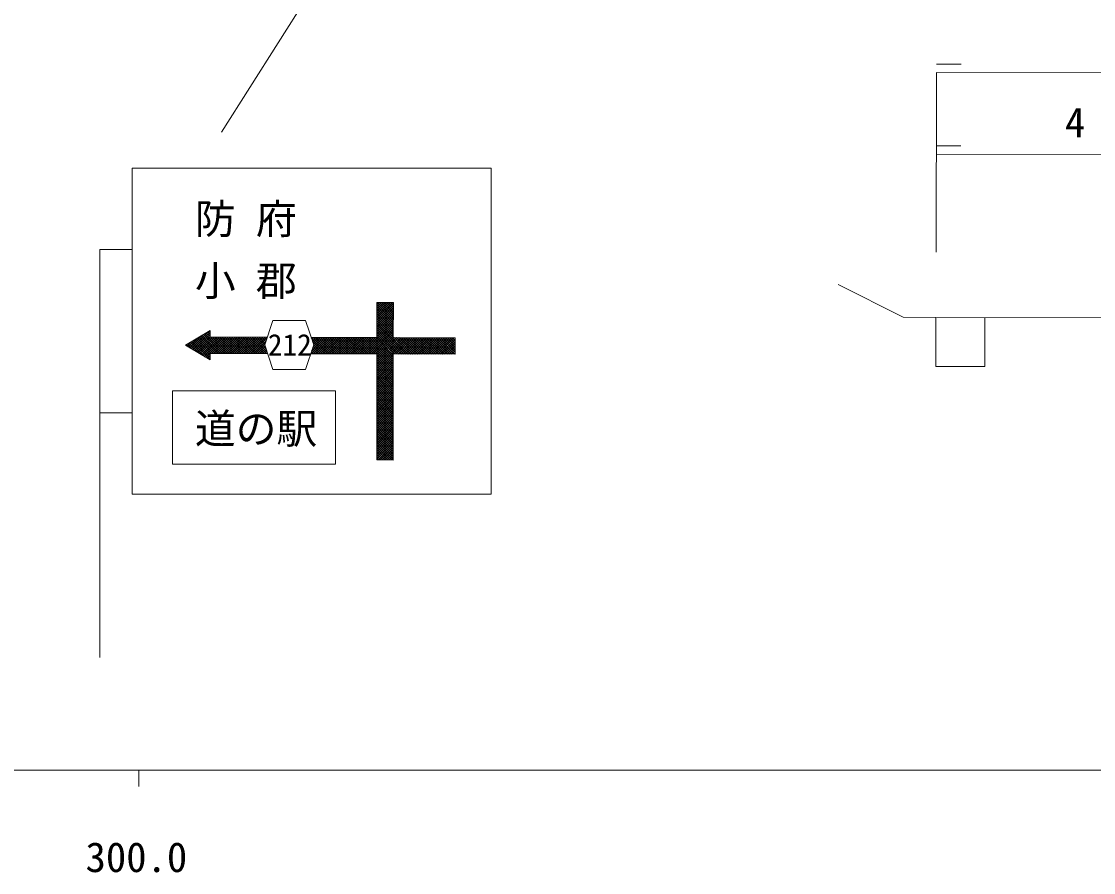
# Model space of a CAD drawing. Units: millimetres, scale not verified. Extents: x 40000 to 680000, y 20000 to 380000.
# Drawn here: x 360795 to 426535, y 198715 to 250892 of the extents above; entities that cross this region are included whole.
import ezdxf
from ezdxf.enums import TextEntityAlignment as Align

# ---------------------------------------------------------------- set-up
doc = ezdxf.new("R2010")
doc.units = ezdxf.units.MM
doc.header["$LTSCALE"] = 1000
for name, color, linetype, lineweight in [('M-BGD', 7, 'Continuous', 13), ('M-STR-HTXT', 7, 'Continuous', 13), ('M-STR-STRC', 7, 'Continuous', 13), ('M-TTL-BAND', 7, 'Continuous', 13)]:
    doc.layers.add(name, color=color, linetype=linetype, lineweight=lineweight)
doc.styles.add('ＭＳ ゴシック', font='')
doc.styles.get('ＭＳ ゴシック').set_extended_font_data('MS Gothic')

msp = doc.modelspace()

# ---------------------------------------------------------------- linework, layer by layer
at = {"layer": 'M-BGD'}
for p, q in [((414868, 232757), (410868, 234771)), ((416870, 232751), (414868, 232757)), ((416870, 232751), (416862, 229747)), ((431890, 232709), (416870, 232751)), ((419866, 229739), (419874, 232743)), ((416862, 229747), (419866, 229739))]:
    msp.add_line(p, q, dxfattribs=at)
at = {"layer": 'M-STR-HTXT'}
for p, q in [((416914, 248272), (418416, 248268)), ((416882, 236757), (416913, 247771)), ((416913, 247771), (542079, 247419)), ((416900, 243265), (418402, 243261)), ((416899, 242765), (439429, 242701))]:
    msp.add_line(p, q, dxfattribs=at)
at = {"layer": 'M-STR-STRC'}
for p, q in [((396624, 281256), (373062, 244096)), ((367592, 221906), (367592, 241906)), ((367592, 241906), (389592, 241906)), ((389592, 221906), (389592, 241906)), ((365592, 211906), (365592, 236906)), ((367592, 236906), (365592, 236906)), ((382596, 232997), (383268, 233669)), ((382596, 232855), (383409, 233668)), ((382596, 232714), (383550, 233668)), ((382596, 232572), (383598, 233575)), ((382596, 232431), (383598, 233433)), ((382597, 233563), (382704, 233671)), ((382597, 233422), (382845, 233670)), ((382597, 233280), (382986, 233670)), ((382597, 233139), (383127, 233669)), ((383597, 232555), (382597, 233555)), ((383597, 232414), (382597, 233414)), ((383598, 232696), (382623, 233671)), ((383598, 232838), (382765, 233670)), ((383598, 232979), (382907, 233670)), ((383598, 233120), (383049, 233670)), ((383598, 233261), (383190, 233669)), ((383598, 233403), (383332, 233669)), ((383598, 233544), (383474, 233668)), ((382595, 232006), (383598, 233008)), ((382595, 231864), (383598, 232867)), ((382595, 231723), (383598, 232725)), ((382596, 232289), (383598, 233292)), ((382596, 232148), (383598, 233150)), ((383597, 231990), (382596, 232990)), ((383597, 231849), (382596, 232849)), ((383597, 232273), (382597, 233273)), ((383597, 232131), (382597, 233132)), ((375715, 231063), (376215, 232563)), ((378215, 232563), (376215, 232563)), ((378215, 232563), (378715, 231063)), ((381668, 230512), (383597, 232442)), ((381809, 230512), (383597, 232301)), ((381949, 230512), (383597, 232159)), ((382595, 231581), (383597, 232584)), ((383597, 231707), (382596, 232708)), ((383596, 231566), (382596, 232566)), ((384518, 230503), (382596, 232425)), ((384376, 230504), (382596, 232284)), ((384234, 230504), (382596, 232143)), ((372367, 231944), (370862, 231047)), ((371039, 230940), (371564, 231465)), ((371127, 230887), (371914, 231674)), ((371215, 230834), (372264, 231882)), ((371303, 230780), (372367, 231843)), ((371392, 230727), (372366, 231702)), ((371480, 230674), (372366, 231560)), ((372402, 230541), (371510, 231433)), ((371568, 230621), (372490, 231543)), ((372544, 230541), (371599, 231486)), ((371656, 230567), (372631, 231542)), ((372686, 230541), (371688, 231539)), ((371744, 230514), (372772, 231542)), ((372828, 230540), (371776, 231592)), ((371832, 230461), (372913, 231541)), ((372970, 230540), (371865, 231644)), ((371921, 230407), (373054, 231541)), ((373111, 230539), (371954, 231697)), ((372009, 230354), (373195, 231540)), ((373253, 230539), (372042, 231750)), ((372097, 230301), (373336, 231540)), ((372366, 231568), (372131, 231803)), ((372366, 231709), (372219, 231856)), ((372367, 231850), (372308, 231908)), ((372366, 231543), (372367, 231944)), ((375871, 231532), (372366, 231543)), ((373395, 230538), (372391, 231543)), ((372479, 230541), (373477, 231539)), ((373537, 230538), (372533, 231542)), ((372620, 230541), (373618, 231539)), ((373679, 230537), (372674, 231542)), ((372761, 230540), (373759, 231539)), ((373821, 230537), (372816, 231542)), ((372902, 230540), (373900, 231538)), ((373963, 230537), (372958, 231541)), ((373043, 230539), (374041, 231538)), ((374105, 230536), (373100, 231541)), ((373184, 230539), (374182, 231537)), ((374246, 230536), (373242, 231540)), ((373325, 230539), (374323, 231537)), ((374388, 230535), (373384, 231540)), ((373465, 230538), (374464, 231536)), ((374530, 230535), (373526, 231539)), ((373606, 230538), (374605, 231536)), ((374672, 230534), (373667, 231539)), ((373747, 230537), (374746, 231536)), ((374814, 230534), (373809, 231538)), ((373888, 230537), (374887, 231535)), ((374956, 230533), (373951, 231538)), ((374029, 230536), (375028, 231535)), ((375098, 230533), (374093, 231538)), ((374170, 230536), (375169, 231534)), ((375239, 230533), (374235, 231537)), ((374311, 230536), (375310, 231534)), ((375381, 230532), (374377, 231537)), ((374452, 230535), (375451, 231533)), ((375523, 230532), (374519, 231536)), ((374593, 230535), (375592, 231533)), ((375665, 230531), (374661, 231536)), ((374734, 230534), (375733, 231532)), ((375807, 230531), (374802, 231535)), ((374875, 230534), (375869, 231528)), ((375864, 230615), (374944, 231535)), ((375793, 230827), (375086, 231534)), ((375723, 231039), (375228, 231534)), ((375746, 231157), (375370, 231534)), ((375781, 231264), (375512, 231533)), ((375817, 231370), (375654, 231533)), ((375852, 231476), (375795, 231532)), ((382595, 231511), (378561, 231524)), ((378565, 231511), (378577, 231523)), ((378566, 230522), (379564, 231520)), ((379552, 230519), (378568, 231503)), ((378589, 230687), (379423, 231521)), ((378601, 231405), (378718, 231523)), ((378636, 231299), (378859, 231523)), ((378660, 230899), (379282, 231521)), ((378671, 231193), (379000, 231522)), ((379694, 230519), (378690, 231523)), ((378707, 231087), (379141, 231522)), ((378707, 230522), (379705, 231520)), ((379836, 230518), (378831, 231523)), ((378848, 230521), (379846, 231519)), ((379978, 230518), (378973, 231522)), ((378989, 230521), (379987, 231519)), ((380120, 230517), (379115, 231522)), ((379130, 230520), (380128, 231519)), ((380262, 230517), (379257, 231521)), ((379271, 230520), (380269, 231518)), ((380403, 230516), (379399, 231521)), ((379412, 230519), (380410, 231518)), ((380545, 230516), (379541, 231520)), ((379553, 230519), (380551, 231517)), ((380687, 230515), (379683, 231520)), ((379694, 230519), (380692, 231517)), ((380829, 230515), (379825, 231520)), ((379835, 230518), (380833, 231516)), ((380971, 230515), (379966, 231519)), ((379976, 230518), (380974, 231516)), ((381113, 230514), (380108, 231519)), ((380117, 230517), (381115, 231516)), ((381255, 230514), (380250, 231518)), ((380258, 230517), (381256, 231515)), ((381397, 230513), (380392, 231518)), ((380399, 230516), (381397, 231515)), ((381538, 230513), (380534, 231517)), ((380540, 230516), (381538, 231514)), ((381680, 230512), (380676, 231517)), ((380681, 230516), (381679, 231514)), ((381822, 230512), (380818, 231516)), ((380822, 230515), (381820, 231513)), ((381964, 230511), (380959, 231516)), ((380963, 230515), (381961, 231513)), ((382106, 230511), (381101, 231516)), ((381104, 230514), (382102, 231512)), ((382248, 230511), (381243, 231515)), ((381245, 230514), (382243, 231512)), ((382390, 230510), (381385, 231515)), ((381386, 230513), (382384, 231512)), ((382531, 230510), (381527, 231514)), ((381527, 230513), (382525, 231511)), ((383589, 229594), (381669, 231514)), ((383589, 229735), (381811, 231513)), ((383589, 229877), (381953, 231513)), ((382090, 230511), (383597, 232017)), ((383589, 230018), (382094, 231512)), ((382231, 230511), (383597, 231876)), ((383589, 230160), (382236, 231512)), ((382372, 230510), (383597, 231734)), ((383589, 230301), (382378, 231512)), ((382513, 230510), (383596, 231593)), ((383589, 230443), (382520, 231511)), ((382593, 230024), (384076, 231506)), ((382593, 229883), (384217, 231506)), ((382593, 229741), (384358, 231505)), ((382593, 229599), (384498, 231505)), ((382594, 230449), (383653, 231508)), ((382594, 230307), (383794, 231507)), ((382594, 230166), (383935, 231507)), ((384092, 230505), (382595, 232001)), ((383950, 230505), (382595, 231860)), ((383808, 230506), (382595, 231719)), ((383666, 230506), (382595, 231578)), ((383596, 231508), (387386, 231496)), ((383641, 230506), (384639, 231504)), ((384659, 230503), (383655, 231508)), ((383782, 230506), (384780, 231504)), ((384801, 230503), (383797, 231507)), ((383923, 230505), (384921, 231504)), ((384943, 230502), (383939, 231507)), ((384064, 230505), (385062, 231503)), ((385085, 230502), (384081, 231506)), ((384205, 230504), (385203, 231503)), ((385227, 230501), (384222, 231506)), ((384346, 230504), (385344, 231502)), ((385369, 230501), (384364, 231505)), ((384487, 230504), (385485, 231502)), ((385511, 230500), (384506, 231505)), ((384628, 230503), (385626, 231501)), ((385653, 230500), (384648, 231504)), ((384769, 230503), (385767, 231501)), ((385794, 230499), (384790, 231504)), ((384910, 230502), (385908, 231500)), ((385936, 230499), (384932, 231504)), ((385051, 230502), (386049, 231500)), ((386078, 230499), (385074, 231503)), ((385192, 230501), (386190, 231500)), ((386220, 230498), (385215, 231503)), ((385333, 230501), (386331, 231499)), ((386362, 230498), (385357, 231502)), ((385474, 230500), (386472, 231499)), ((386504, 230497), (385499, 231502)), ((385615, 230500), (386613, 231498)), ((386646, 230497), (385641, 231501)), ((385756, 230500), (386754, 231498)), ((386787, 230496), (385783, 231501)), ((385897, 230499), (386895, 231497)), ((386929, 230496), (385925, 231500)), ((386038, 230499), (387036, 231497)), ((387071, 230495), (386067, 231500)), ((386179, 230498), (387177, 231496)), ((387213, 230495), (386209, 231500)), ((386320, 230498), (387318, 231496)), ((387355, 230495), (386350, 231499)), ((386461, 230497), (387386, 231422)), ((387383, 230608), (386492, 231499)), ((387384, 230749), (386634, 231498)), ((387384, 230890), (386776, 231498)), ((387385, 231031), (386918, 231497)), ((387385, 231172), (387060, 231497)), ((387385, 231313), (387202, 231496)), ((387386, 231454), (387343, 231496)), ((387383, 230494), (387386, 231496)), ((370862, 231047), (372361, 230141)), ((370863, 231047), (370864, 231048)), ((370975, 230979), (370890, 231064)), ((370951, 230993), (371214, 231257)), ((371332, 230763), (370979, 231116)), ((371689, 230547), (371067, 231169)), ((372047, 230331), (371156, 231222)), ((372361, 230158), (371245, 231275)), ((372362, 230299), (371333, 231328)), ((372362, 230440), (371422, 231380)), ((375016, 230533), (375799, 231316)), ((375157, 230533), (375728, 231104)), ((375298, 230532), (375743, 230977)), ((375439, 230532), (375779, 230871)), ((375580, 230532), (375814, 230765)), ((376215, 229563), (375715, 231063)), ((378215, 229563), (378715, 231063)), ((378843, 230521), (378611, 230753)), ((379410, 230519), (378639, 231291)), ((378985, 230521), (378647, 230859)), ((379127, 230520), (378682, 230965)), ((379269, 230520), (378709, 231079)), ((386602, 230497), (387385, 231281)), ((386743, 230496), (387385, 231139)), ((386884, 230496), (387384, 230997)), ((387025, 230496), (387384, 230855)), ((372185, 230248), (372362, 230425)), ((372273, 230194), (372362, 230283)), ((372363, 230542), (372361, 230141)), ((372361, 230141), (372361, 230141)), ((372363, 230542), (375892, 230531)), ((375721, 230531), (375849, 230659)), ((375862, 230531), (375885, 230553)), ((378534, 230522), (382594, 230510)), ((378559, 230522), (378540, 230541)), ((378701, 230522), (378576, 230647)), ((382594, 230510), (382587, 224010)), ((382593, 229458), (383589, 230454)), ((382593, 229316), (383589, 230312)), ((382593, 229175), (383589, 230171)), ((383589, 229453), (382594, 230447)), ((383589, 229311), (382594, 230306)), ((383589, 229170), (382594, 230165)), ((383589, 230506), (383589, 224006)), ((383589, 230506), (387383, 230494)), ((387166, 230495), (387384, 230713)), ((387307, 230495), (387383, 230571)), ((377215, 229563), (376215, 229563)), ((378215, 229563), (377215, 229563)), ((382592, 229033), (383589, 230029)), ((382592, 228892), (383589, 229888)), ((382592, 228750), (383589, 229746)), ((382592, 228608), (383589, 229605)), ((382592, 228467), (383589, 229464)), ((383589, 229028), (382593, 230023)), ((383589, 228887), (382593, 229882)), ((383589, 228745), (382593, 229741)), ((383589, 228604), (382593, 229600)), ((383589, 228463), (382593, 229458)), ((382591, 228042), (383589, 229039)), ((382591, 227901), (383589, 228898)), ((382592, 228325), (383589, 229322)), ((382592, 228184), (383589, 229181)), ((383589, 228038), (382592, 229035)), ((383589, 227897), (382592, 228893)), ((383589, 228321), (382593, 229317)), ((383589, 228180), (382593, 229176)), ((370049, 228244), (380049, 228244)), ((370049, 223744), (370049, 228244)), ((380049, 223744), (380049, 228244)), ((382591, 227759), (383589, 228757)), ((382591, 227617), (383589, 228615)), ((382591, 227476), (383589, 228474)), ((382591, 227334), (383589, 228332)), ((382591, 227193), (383589, 228191)), ((383589, 227756), (382592, 228752)), ((383589, 227614), (382592, 228611)), ((383589, 227473), (382592, 228469)), ((383589, 227331), (382592, 228328)), ((383589, 227190), (382592, 228187)), ((382590, 227051), (383589, 228049)), ((382590, 226910), (383589, 227908)), ((382590, 226768), (383589, 227767)), ((382590, 226626), (383589, 227625)), ((382590, 226485), (383589, 227484)), ((383589, 227048), (382591, 228046)), ((383589, 226907), (382591, 227904)), ((383589, 226766), (382591, 227763)), ((383589, 226624), (382591, 227622)), ((383589, 226483), (382591, 227481)), ((367592, 226906), (365592, 226906)), ((382589, 226202), (383589, 227201)), ((382589, 226060), (383589, 227059)), ((382589, 225919), (383589, 226918)), ((382590, 226343), (383589, 227342)), ((383589, 226058), (382590, 227057)), ((383589, 225917), (382590, 226915)), ((383589, 226341), (382591, 227339)), ((383589, 226200), (382591, 227198)), ((382588, 225211), (383589, 226211)), ((382589, 225777), (383589, 226777)), ((382589, 225636), (383589, 226635)), ((382589, 225494), (383589, 226494)), ((382589, 225352), (383589, 226352)), ((383589, 225210), (382589, 226209)), ((383589, 225776), (382590, 226774)), ((383589, 225634), (382590, 226633)), ((383589, 225493), (382590, 226492)), ((383589, 225351), (382590, 226350)), ((382588, 225069), (383589, 226070)), ((382588, 224928), (383589, 225928)), ((382588, 224786), (383589, 225787)), ((382588, 224645), (383589, 225645)), ((382588, 224503), (383589, 225504)), ((383589, 225069), (382589, 226068)), ((383589, 224927), (382589, 225926)), ((383589, 224786), (382589, 225785)), ((383589, 224644), (382589, 225644)), ((383589, 224503), (382589, 225503)), ((382587, 224220), (383589, 225221)), ((382587, 224078), (383589, 225080)), ((382588, 224361), (383589, 225362)), ((383589, 224220), (382588, 225220)), ((383589, 224079), (382588, 225079)), ((383519, 224007), (382588, 224938)), ((383589, 224361), (382589, 225361)), ((382660, 224009), (383589, 224938)), ((382810, 224009), (382587, 224231)), ((383377, 224007), (382588, 224796)), ((383235, 224007), (382588, 224655)), ((383094, 224008), (382588, 224514)), ((382952, 224008), (382588, 224372)), ((382801, 224009), (383589, 224797)), ((382942, 224008), (383589, 224655)), ((383083, 224008), (383589, 224514)), ((383224, 224008), (383589, 224372)), ((383365, 224007), (383589, 224231)), ((370049, 223744), (380049, 223744)), ((382668, 224009), (382587, 224090)), ((382587, 224010), (383589, 224006)), ((383506, 224007), (383589, 224090)), ((367592, 221906), (389592, 221906))]:
    msp.add_line(p, q, dxfattribs=at)
msp.add_lwpolyline([(382595, 231511), (382597, 233671), (383599, 233668), (383596, 231508)], dxfattribs=at)
at = {"layer": 'M-TTL-BAND'}
for p, q in [((40000, 205000), (579000, 205000)), ((368000, 205000), (368000, 204000))]:
    msp.add_line(p, q, dxfattribs=at)

# ---------------------------------------------------------------- texts
at = {"layer": 'M-STR-HTXT', "style": 'ＭＳ ゴシック'}
msp.add_text('4', height=1833, rotation=359.839, dxfattribs=at).set_placement((424777, 243233), align=Align.BOTTOM_LEFT)
at = {"layer": 'M-STR-STRC', "style": 'ＭＳ ゴシック'}
for s, height, p in [('防 府', 1833, (371431, 238789)), ('小 郡', 1833, (371431, 234987)), ('212', 1320, (375903, 231069)), ('道の駅', 1833, (371431, 225931))]:
    msp.add_text(s, height=height, dxfattribs=at).set_placement(p, align=Align.MIDDLE_LEFT)
at = {"layer": 'M-TTL-BAND', "style": 'ＭＳ ゴシック'}
msp.add_text('300.0', height=1833, dxfattribs=at).set_placement((367844, 198195), align=Align.BOTTOM_CENTER)

doc.saveas('drawing.dxf')
